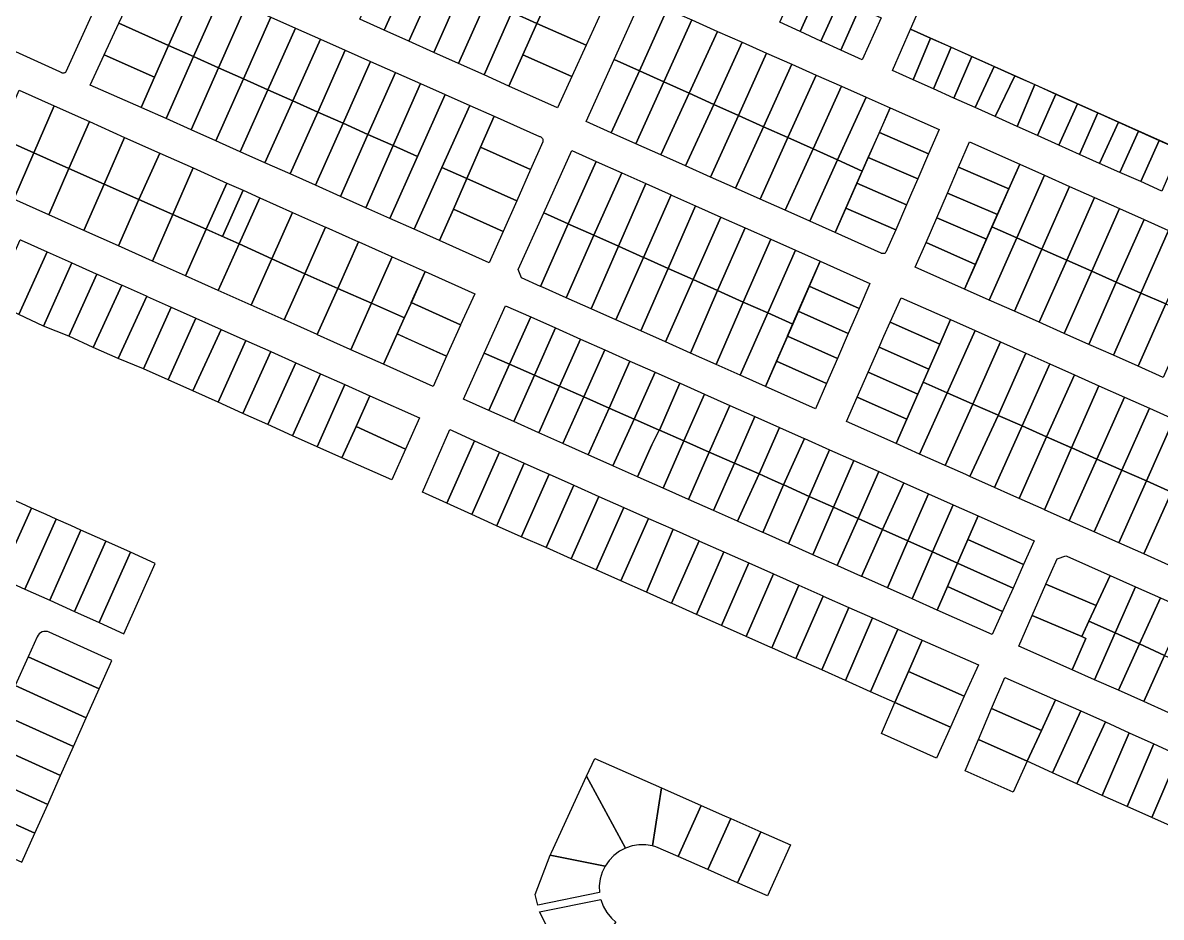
# Model space of a CAD drawing. Header units: millimetres. Extents: x 522658 to 553925, y 7796479 to 7820139.
# Drawn here: x 541621 to 542125, y 7804649 to 7805045 of the extents above; entities that cross this region are included whole.
import ezdxf

# ---------------------------------------------------------------- set-up
doc = ezdxf.new("R2010")
doc.units = ezdxf.units.MM
doc.layers.add('ZONA RESIDENCIAL 2 (ZR_2)', color=2, linetype='Continuous')

msp = doc.modelspace()

# ---------------------------------------------------------------- linework, layer by layer
at = {"layer": 'ZONA RESIDENCIAL 2 (ZR_2)'}
msp.add_lwpolyline([(542317.89, 7804906.33), (542025.02, 7805037.24), (542022.65, 7805038.3), (542013.76, 7805042.28), (542035.74, 7805092.56)], dxfattribs=at)
for points in [[(541793.05, 7805069.41), (541780.58, 7805041.84), (541769.86, 7805046.65), (541782.13, 7805074.27), (541793.05, 7805069.41)], [(541860.55, 7805072.36), (541854.3, 7805058.35), (541848.26, 7805044.81), (541837.23, 7805049.72), (541849.52, 7805077.24), (541860.55, 7805072.36)], [(541804.02, 7805064.52), (541791.62, 7805036.88), (541780.58, 7805041.84), (541793.05, 7805069.41), (541804.02, 7805064.52)], [(541652.25, 7805051.28), (541639.59, 7805023.26), (541639.42, 7805023.09), (541639.23, 7805022.95), (541639.01, 7805022.84), (541638.78, 7805022.76), (541638.55, 7805022.73), (541638.3, 7805022.73), (541638.07, 7805022.77), (541637.84, 7805022.85), (541636.94, 7805023.26), (541609.16, 7805035.92), (541621.9, 7805065.11), (541652.25, 7805051.28)], [(541814.88, 7805059.68), (541802.57, 7805031.96), (541791.62, 7805036.88), (541804.02, 7805064.52), (541814.88, 7805059.68)], [(541708.34, 7805057.35), (541696.22, 7805030.05), (541685.16, 7805034.99), (541691.27, 7805048.75), (541697.27, 7805062.27), (541708.34, 7805057.35)], [(541826, 7805054.72), (541813.5, 7805027.05), (541802.57, 7805031.96), (541814.88, 7805059.68), (541826, 7805054.72)], [(541973.18, 7805059.66), (541964.91, 7805041.17), (541955.91, 7805045.29), (541964.15, 7805063.7), (541973.18, 7805059.66)], [(541982.38, 7805055.55), (541974.07, 7805036.98), (541964.91, 7805041.17), (541973.18, 7805059.66), (541982.38, 7805055.55)], [(541691.27, 7805048.75), (541685.16, 7805034.99), (541663.08, 7805044.84), (541669.39, 7805058.47), (541691.27, 7805048.75)], [(541719.35, 7805052.46), (541707.25, 7805025.13), (541696.22, 7805030.05), (541708.34, 7805057.35), (541719.35, 7805052.46)], [(541837.23, 7805049.72), (541824.84, 7805021.96), (541813.5, 7805027.05), (541826, 7805054.72), (541837.23, 7805049.72)], [(541876.6, 7805049.29), (541870.1, 7805035.08), (541848.26, 7805044.81), (541854.3, 7805058.35), (541876.6, 7805049.29)], [(541906.04, 7805051.12), (541893.65, 7805023.74), (541882.49, 7805028.76), (541894.77, 7805056.12), (541906.04, 7805051.12)], [(541991.2, 7805051.6), (541982.86, 7805032.96), (541974.46, 7805036.8), (541974.07, 7805036.98), (541982.38, 7805055.55), (541991.2, 7805051.6)], [(541730.45, 7805047.53), (541718.31, 7805020.2), (541707.25, 7805025.13), (541719.35, 7805052.46), (541730.45, 7805047.53)], [(541848.26, 7805044.81), (541842.06, 7805030.92), (541835.85, 7805017.01), (541824.84, 7805021.96), (541837.23, 7805049.72), (541848.26, 7805044.81)], [(541916.92, 7805046.3), (541904.5, 7805018.87), (541893.65, 7805023.74), (541906.04, 7805051.12), (541916.92, 7805046.3)], [(541982.86, 7805032.96), (541991.2, 7805051.6), (542000.79, 7805047.32), (541992.3, 7805028.64), (541982.86, 7805032.96)], [(541678.95, 7805020.99), (541656.59, 7805030.83), (541663.08, 7805044.84), (541685.16, 7805034.99), (541678.95, 7805020.99)], [(541741.3, 7805042.71), (541729.11, 7805015.38), (541718.31, 7805020.2), (541730.45, 7805047.53), (541741.3, 7805042.71)], [(541863.74, 7805021.18), (541842.06, 7805030.92), (541848.26, 7805044.81), (541870.1, 7805035.08), (541863.74, 7805021.18)], [(541928.3, 7805041.25), (541915.74, 7805013.81), (541904.5, 7805018.87), (541916.92, 7805046.3), (541928.3, 7805041.25)], [(541752.37, 7805037.79), (541740.11, 7805010.47), (541729.11, 7805015.38), (541741.3, 7805042.71), (541752.37, 7805037.79)], [(541939.24, 7805036.4), (541926.65, 7805008.91), (541915.74, 7805013.81), (541928.3, 7805041.25), (541939.24, 7805036.4)], [(542022.65, 7805038.3), (542014.92, 7805019.79), (542005.74, 7805023.9), (542013.76, 7805042.28), (542022.65, 7805038.3)], [(541696.22, 7805030.05), (541684.04, 7805002.59), (541673.27, 7805007.39), (541672.97, 7805007.52), (541678.95, 7805020.99), (541685.16, 7805034.99), (541696.22, 7805030.05)], [(541763.42, 7805032.88), (541751.24, 7805005.51), (541740.11, 7805010.47), (541752.37, 7805037.79), (541763.42, 7805032.88)], [(541950.03, 7805031.61), (541937.53, 7805004.02), (541926.65, 7805008.91), (541939.24, 7805036.4), (541950.03, 7805031.61)], [(542031.81, 7805034.19), (542023.94, 7805015.74), (542014.92, 7805019.79), (542022.65, 7805038.3), (542025.02, 7805037.24), (542031.81, 7805034.19)], [(542040.87, 7805030.13), (542033, 7805011.67), (542023.94, 7805015.74), (542031.81, 7805034.19), (542040.87, 7805030.13)], [(541678.95, 7805020.99), (541672.97, 7805007.52), (541650.4, 7805017.45), (541656.59, 7805030.83), (541678.95, 7805020.99)], [(541707.25, 7805025.13), (541695.09, 7804997.66), (541684.04, 7805002.59), (541696.22, 7805030.05), (541707.25, 7805025.13)], [(541774.5, 7805027.96), (541762.4, 7805000.53), (541751.24, 7805005.51), (541763.42, 7805032.88), (541774.5, 7805027.96)], [(541863.74, 7805021.18), (541857.4, 7805007.33), (541835.85, 7805017.01), (541842.06, 7805030.92), (541863.74, 7805021.18)], [(541893.65, 7805023.74), (541881.22, 7804996.3), (541870.14, 7805001.24), (541882.49, 7805028.76), (541893.65, 7805023.74)], [(541961.17, 7805026.68), (541948.64, 7804999.02), (541937.53, 7805004.02), (541950.03, 7805031.61), (541961.17, 7805026.68)], [(542050.82, 7805025.68), (542042.41, 7805007.45), (542033, 7805011.67), (542040.87, 7805030.13), (542050.82, 7805025.68)], [(541718.31, 7805020.2), (541706.12, 7804992.74), (541695.09, 7804997.66), (541707.25, 7805025.13), (541718.31, 7805020.2)], [(541785.57, 7805023.05), (541773.46, 7804995.6), (541762.4, 7805000.53), (541774.5, 7805027.96), (541785.57, 7805023.05)], [(541904.5, 7805018.87), (541892.09, 7804991.45), (541881.22, 7804996.3), (541893.65, 7805023.74), (541904.5, 7805018.87)], [(541972.02, 7805021.86), (541959.47, 7804994.15), (541948.64, 7804999.02), (541961.17, 7805026.68), (541972.02, 7805021.86)], [(542059.96, 7805021.58), (542051.26, 7805003.48), (542042.41, 7805007.45), (542050.82, 7805025.68), (542059.96, 7805021.58)], [(541729.11, 7805015.38), (541716.87, 7804987.94), (541706.12, 7804992.74), (541718.31, 7805020.2), (541729.11, 7805015.38)], [(541796.7, 7805018.11), (541784.61, 7804990.63), (541773.46, 7804995.6), (541785.57, 7805023.05), (541796.7, 7805018.11)], [(541915.74, 7805013.81), (541903.23, 7804986.49), (541892.09, 7804991.45), (541904.5, 7805018.87), (541915.74, 7805013.81)], [(541983.17, 7805016.92), (541970.59, 7804989.15), (541959.47, 7804994.15), (541972.02, 7805021.86), (541983.17, 7805016.92)], [(542068.77, 7805017.64), (542060.95, 7804999.12), (542051.26, 7805003.48), (542059.96, 7805021.58), (542068.77, 7805017.64)], [(541609.84, 7804994.38), (541618.91, 7805015.15), (541634.45, 7805008.21), (541625.4, 7804987.47), (541609.84, 7804994.38)], [(541740.11, 7805010.47), (541727.81, 7804983.06), (541716.87, 7804987.94), (541729.11, 7805015.38), (541740.11, 7805010.47)], [(541807.57, 7805013.28), (541795.36, 7804985.83), (541784.61, 7804990.63), (541796.7, 7805018.11), (541807.57, 7805013.28)], [(541926.65, 7805008.91), (541914.15, 7804981.62), (541903.23, 7804986.49), (541915.74, 7805013.81), (541926.65, 7805008.91)], [(541994.07, 7805012.09), (541981.47, 7804984.26), (541970.59, 7804989.15), (541983.17, 7805016.92), (541994.07, 7805012.09)], [(542078.1, 7805013.46), (542070.01, 7804995.06), (542060.95, 7804999.12), (542068.77, 7805017.64), (542078.1, 7805013.46)], [(542087.64, 7805009.19), (542079.51, 7804990.8), (542070.01, 7804995.06), (542078.1, 7805013.46), (542087.64, 7805009.19)], [(541751.24, 7805005.51), (541739.03, 7804978.05), (541727.81, 7804983.06), (541740.11, 7805010.47), (541751.24, 7805005.51)], [(541806.21, 7804980.99), (541793.87, 7804953.59), (541783.14, 7804958.38), (541795.36, 7804985.83), (541807.57, 7805013.28), (541818.56, 7805008.4), (541806.21, 7804980.99)], [(541937.53, 7805004.02), (541925.16, 7804976.71), (541914.15, 7804981.62), (541926.65, 7805008.91), (541937.53, 7805004.02)], [(541981.47, 7804984.26), (541994.07, 7805012.09), (542004.8, 7805007.33), (541992.39, 7804979.35), (541981.47, 7804984.26)], [(542096.78, 7805005.1), (542088.64, 7804986.71), (542079.51, 7804990.8), (542087.64, 7805009.19), (542096.78, 7805005.1)], [(541625.4, 7804987.47), (541634.45, 7805008.21), (541650.05, 7805001.24), (541641.02, 7804980.53), (541625.4, 7804987.47)], [(541762.4, 7805000.53), (541750.26, 7804973.04), (541739.03, 7804978.05), (541751.24, 7805005.51), (541762.4, 7805000.53)], [(541829.29, 7805003.63), (541823.32, 7804989.99), (541817.23, 7804976.08), (541806.21, 7804980.99), (541818.56, 7805008.4), (541829.29, 7805003.63)], [(541845.47, 7804980.02), (541823.32, 7804989.99), (541829.29, 7805003.63), (541849.43, 7804994.69), (541849.74, 7804994.6), (541850.02, 7804994.46), (541850.28, 7804994.28), (541850.51, 7804994.06), (541850.7, 7804993.8), (541850.84, 7804993.51), (541850.93, 7804993.21), (541850.97, 7804992.89), (541850.96, 7804992.57), (541850.89, 7804992.26), (541845.47, 7804980.02)], [(541948.64, 7804999.02), (541936.28, 7804971.75), (541925.16, 7804976.71), (541937.53, 7805004.02), (541948.64, 7804999.02)], [(542021.77, 7804986.93), (541999.95, 7804996.4), (542004.8, 7805007.33), (542026.46, 7804997.73), (542021.77, 7804986.93)], [(542088.64, 7804986.71), (542096.78, 7805005.1), (542105.92, 7805001.01), (542097.53, 7804982.72), (542088.64, 7804986.71)], [(541641.02, 7804980.53), (541650.05, 7805001.24), (541665.63, 7804994.28), (541656.61, 7804973.6), (541641.02, 7804980.53)], [(541773.46, 7804995.6), (541761.34, 7804968.1), (541750.26, 7804973.04), (541762.4, 7805000.53), (541773.46, 7804995.6)], [(541959.47, 7804994.15), (541947.13, 7804966.91), (541936.28, 7804971.75), (541948.64, 7804999.02), (541959.47, 7804994.15)], [(542114.76, 7804997.05), (542106.48, 7804978.7), (542097.53, 7804982.72), (542105.92, 7805001.01), (542114.76, 7804997.05)], [(541625.4, 7804987.47), (541616.59, 7804966.91), (541616.46, 7804966.97), (541600.91, 7804973.92), (541609.84, 7804994.38), (541625.4, 7804987.47)], [(541656.61, 7804973.6), (541665.63, 7804994.28), (541681.22, 7804987.32), (541672.03, 7804966.75), (541656.61, 7804973.6)], [(541784.61, 7804990.63), (541772.51, 7804963.12), (541761.34, 7804968.1), (541773.46, 7804995.6), (541784.61, 7804990.63)], [(541970.59, 7804989.15), (541958.27, 7804961.95), (541947.13, 7804966.91), (541959.47, 7804994.15), (541970.59, 7804989.15)], [(542021.77, 7804986.93), (542016.96, 7804975.85), (541995.06, 7804985.36), (541999.95, 7804996.4), (542021.77, 7804986.93)], [(542123.95, 7804992.94), (542115.78, 7804974.68), (542106.48, 7804978.7), (542114.76, 7804997.05), (542123.95, 7804992.94)], [(541795.36, 7804985.83), (541783.14, 7804958.38), (541772.51, 7804963.12), (541784.61, 7804990.63), (541795.36, 7804985.83)], [(541845.47, 7804980.02), (541839.35, 7804966.21), (541817.23, 7804976.08), (541823.32, 7804989.99), (541845.47, 7804980.02)], [(541874.49, 7804983.62), (541862.19, 7804955.96), (541851.29, 7804960.83), (541863.7, 7804988.44), (541874.49, 7804983.62)], [(541981.47, 7804984.26), (541969.17, 7804957.09), (541958.27, 7804961.95), (541970.59, 7804989.15), (541981.47, 7804984.26)], [(542057.36, 7804971.53), (542035.07, 7804981.05), (542039.94, 7804992.28), (542062.16, 7804982.37), (542057.36, 7804971.53)], [(542133.1, 7804988.84), (542125.06, 7804970.49), (542115.78, 7804974.68), (542123.95, 7804992.94), (542133.1, 7804988.84)], [(541625.4, 7804987.47), (541641.02, 7804980.53), (541632.06, 7804960), (541616.59, 7804966.91), (541625.4, 7804987.47)], [(541672.03, 7804966.75), (541681.22, 7804987.32), (541695.99, 7804980.72), (541686.98, 7804960.11), (541672.03, 7804966.75)], [(541885.82, 7804978.57), (541873.49, 7804950.9), (541863.04, 7804955.58), (541862.19, 7804955.96), (541874.49, 7804983.62), (541885.82, 7804978.57)], [(541969.17, 7804957.09), (541981.47, 7804984.26), (541992.39, 7804979.35), (541980.31, 7804952.12), (541969.17, 7804957.09)], [(542016.96, 7804975.85), (542014.22, 7804969.54), (542011.98, 7804964.39), (541989.99, 7804973.94), (541992.39, 7804979.35), (541995.06, 7804985.36), (542016.96, 7804975.85)], [(541632.06, 7804960), (541641.02, 7804980.53), (541656.61, 7804973.6), (541647.63, 7804953.04), (541632.06, 7804960)], [(541686.98, 7804960.11), (541695.99, 7804980.72), (541710.95, 7804974.04), (541701.79, 7804953.53), (541686.98, 7804960.11)], [(541817.23, 7804976.08), (541811.27, 7804962.45), (541805.18, 7804948.55), (541793.87, 7804953.59), (541806.21, 7804980.99), (541817.23, 7804976.08)], [(541896.51, 7804973.8), (541884.38, 7804946.03), (541873.49, 7804950.9), (541885.82, 7804978.57), (541896.51, 7804973.8)], [(542057.36, 7804971.53), (542052.31, 7804960.14), (542030.12, 7804969.62), (542035.07, 7804981.05), (542057.36, 7804971.53)], [(542073.16, 7804977.46), (542060.85, 7804949.69), (542049.84, 7804954.57), (542062.16, 7804982.37), (542073.16, 7804977.46)], [(541647.63, 7804953.04), (541656.61, 7804973.6), (541672.03, 7804966.75), (541662.88, 7804946.23), (541647.63, 7804953.04)], [(541718.16, 7804970.82), (541709.01, 7804950.32), (541701.79, 7804953.53), (541710.95, 7804974.04), (541718.16, 7804970.82)], [(541833.33, 7804952.61), (541811.27, 7804962.45), (541817.23, 7804976.08), (541839.35, 7804966.21), (541833.33, 7804952.61)], [(541907.75, 7804968.78), (541895.49, 7804941.06), (541884.38, 7804946.03), (541896.51, 7804973.8), (541907.75, 7804968.78)], [(542011.98, 7804964.39), (542007.18, 7804953.33), (541985.1, 7804962.92), (541989.99, 7804973.94), (542011.98, 7804964.39)], [(542084.24, 7804972.52), (542071.95, 7804944.77), (542060.85, 7804949.69), (542073.16, 7804977.46), (542084.24, 7804972.52)], [(541709.01, 7804950.32), (541718.16, 7804970.82), (541725.48, 7804967.55), (541716.33, 7804947.07), (541709.01, 7804950.32)], [(541918.48, 7804964), (541906.35, 7804936.21), (541895.58, 7804941.02), (541895.49, 7804941.06), (541907.75, 7804968.78), (541907.93, 7804968.7), (541918.48, 7804964)], [(542052.31, 7804960.14), (542047.47, 7804949.22), (542025.37, 7804958.66), (542030.12, 7804969.62), (542052.31, 7804960.14)], [(542095.2, 7804967.63), (542082.92, 7804939.9), (542071.95, 7804944.77), (542084.24, 7804972.52), (542095.2, 7804967.63)], [(541686.98, 7804960.11), (541677.96, 7804939.49), (541662.88, 7804946.23), (541672.03, 7804966.75), (541686.98, 7804960.11)], [(541740.07, 7804961.03), (541730.89, 7804940.45), (541716.33, 7804947.07), (541725.48, 7804967.55), (541740.07, 7804961.03)], [(541929.77, 7804958.95), (541917.45, 7804931.25), (541906.35, 7804936.21), (541918.48, 7804964), (541929.77, 7804958.95)], [(542106.27, 7804962.69), (542094, 7804934.99), (542082.92, 7804939.9), (542095.2, 7804967.63), (542106.27, 7804962.69)], [(541677.96, 7804939.49), (541686.98, 7804960.11), (541701.79, 7804953.53), (541692.59, 7804932.95), (541677.96, 7804939.49)], [(541754.68, 7804954.51), (541745.45, 7804933.83), (541730.89, 7804940.45), (541740.07, 7804961.03), (541754.68, 7804954.51)], [(541833.33, 7804952.61), (541827.19, 7804938.73), (541805.18, 7804948.55), (541811.27, 7804962.45), (541833.33, 7804952.61)], [(541862.19, 7804955.96), (541849.87, 7804928.27), (541841.41, 7804932.04), (541840.01, 7804935.75), (541851.29, 7804960.83), (541862.19, 7804955.96)], [(541940.47, 7804954.18), (541928.33, 7804926.38), (541917.45, 7804931.25), (541929.77, 7804958.95), (541940.47, 7804954.18)], [(542007.18, 7804953.33), (542002.88, 7804943.41), (542002.71, 7804943.2), (542002.51, 7804943.03), (542002.27, 7804942.89), (542002.02, 7804942.8), (542001.76, 7804942.75), (542001.49, 7804942.75), (542001.23, 7804942.79), (542000.97, 7804942.88), (542000.74, 7804943.01), (541980.31, 7804952.12), (541985.1, 7804962.92), (542007.18, 7804953.33)], [(542047.47, 7804949.22), (542042.5, 7804938.01), (542020.63, 7804947.73), (542025.37, 7804958.66), (542047.47, 7804949.22)], [(542117.18, 7804957.83), (542104.91, 7804930.15), (542094, 7804934.99), (542106.27, 7804962.69), (542117.18, 7804957.83)], [(541692.59, 7804932.95), (541701.79, 7804953.53), (541716.33, 7804947.07), (541707.13, 7804926.45), (541692.59, 7804932.95)], [(541769.29, 7804947.98), (541760.08, 7804927.35), (541745.45, 7804933.83), (541754.68, 7804954.51), (541754.78, 7804954.46), (541769.29, 7804947.98)], [(541873.49, 7804950.9), (541861.16, 7804923.24), (541850.7, 7804927.9), (541849.87, 7804928.27), (541862.19, 7804955.96), (541863.04, 7804955.58), (541873.49, 7804950.9)], [(541951.84, 7804949.11), (541939.7, 7804921.3), (541928.33, 7804926.38), (541940.47, 7804954.18), (541951.84, 7804949.11)], [(542060.85, 7804949.69), (542048.65, 7804922.14), (542037.64, 7804927.03), (542049.84, 7804954.57), (542060.85, 7804949.69)], [(542128.07, 7804952.97), (542115.82, 7804925.31), (542104.91, 7804930.15), (542117.18, 7804957.83), (542128.07, 7804952.97)], [(542139.03, 7804948.08), (542126.79, 7804920.45), (542115.82, 7804925.31), (542128.07, 7804952.97), (542139.03, 7804948.08)], [(541618.76, 7804915.83), (541607.14, 7804921.26), (541619.36, 7804948.92), (541619.54, 7804948.84), (541619.86, 7804948.7), (541631.32, 7804943.57), (541618.76, 7804915.83)], [(541784.16, 7804941.34), (541775.01, 7804920.74), (541760.08, 7804927.35), (541769.29, 7804947.98), (541769.43, 7804947.92), (541783.9, 7804941.46), (541784.16, 7804941.34)], [(541884.38, 7804946.03), (541872.26, 7804918.29), (541861.16, 7804923.24), (541873.49, 7804950.9), (541884.38, 7804946.03)], [(541962.76, 7804944.24), (541950.49, 7804916.48), (541939.7, 7804921.3), (541951.84, 7804949.11), (541962.76, 7804944.24)], [(542071.95, 7804944.77), (542059.74, 7804917.21), (542048.65, 7804922.14), (542060.85, 7804949.69), (542071.95, 7804944.77)], [(541629.71, 7804910.66), (541618.76, 7804915.83), (541631.32, 7804943.57), (541642.05, 7804938.79), (541642.24, 7804938.71), (541629.71, 7804910.66)], [(541730.89, 7804940.45), (541721.73, 7804919.93), (541707.13, 7804926.45), (541716.33, 7804947.07), (541730.89, 7804940.45)], [(541895.49, 7804941.06), (541883.25, 7804913.39), (541872.26, 7804918.29), (541884.38, 7804946.03), (541895.49, 7804941.06)], [(541973.72, 7804939.35), (541961.57, 7804911.52), (541950.49, 7804916.48), (541962.76, 7804944.24), (541973.72, 7804939.35)], [(542042.5, 7804938.01), (542037.64, 7804927.03), (542015.86, 7804936.71), (542020.63, 7804947.73), (542042.5, 7804938.01)], [(542082.92, 7804939.9), (542070.7, 7804912.34), (542059.74, 7804917.21), (542071.95, 7804944.77), (542082.92, 7804939.9)], [(541640.94, 7804906.26), (541629.71, 7804910.66), (541642.24, 7804938.71), (541642.34, 7804938.66), (541653.06, 7804933.88), (541653.41, 7804933.73), (541640.94, 7804906.26)], [(541745.45, 7804933.83), (541736.34, 7804913.4), (541721.73, 7804919.93), (541730.89, 7804940.45), (541745.45, 7804933.83)], [(541775.01, 7804920.74), (541784.16, 7804941.34), (541798.76, 7804934.82), (541792.52, 7804920.87), (541789.67, 7804914.49), (541789.58, 7804914.28), (541775.01, 7804920.74)], [(541883.25, 7804913.39), (541895.49, 7804941.06), (541895.58, 7804941.02), (541906.35, 7804936.21), (541894.25, 7804908.49), (541883.25, 7804913.39)], [(541991.02, 7804918.47), (541968.91, 7804928.33), (541973.72, 7804939.35), (541995.8, 7804929.5), (541991.02, 7804918.47)], [(542094, 7804934.99), (542081.78, 7804907.42), (542070.7, 7804912.34), (542082.92, 7804939.9), (542094, 7804934.99)], [(541651.71, 7804901.14), (541640.94, 7804906.26), (541653.41, 7804933.73), (541653.47, 7804933.7), (541664.44, 7804928.81), (541651.71, 7804901.14)], [(541760.08, 7804927.35), (541750.94, 7804906.87), (541736.43, 7804913.36), (541736.34, 7804913.4), (541745.45, 7804933.83), (541760.08, 7804927.35)], [(541798.76, 7804934.82), (541820.82, 7804925.02), (541814.46, 7804911.21), (541792.62, 7804921.09), (541798.76, 7804934.82)], [(541917.45, 7804931.25), (541905.16, 7804903.63), (541894.25, 7804908.49), (541906.35, 7804936.21), (541917.45, 7804931.25)], [(542104.91, 7804930.15), (542092.69, 7804902.57), (542081.78, 7804907.42), (542094, 7804934.99), (542104.91, 7804930.15)], [(541662.8, 7804896.3), (541651.71, 7804901.14), (541664.44, 7804928.81), (541664.52, 7804928.77), (541675.18, 7804924.02), (541675.47, 7804923.89), (541662.8, 7804896.3)], [(541928.33, 7804926.38), (541916.24, 7804898.7), (541905.16, 7804903.63), (541917.45, 7804931.25), (541928.33, 7804926.38)], [(541991.02, 7804918.47), (541986.19, 7804907.33), (541964.05, 7804917.21), (541968.91, 7804928.33), (541991.02, 7804918.47)], [(542115.82, 7804925.31), (542103.6, 7804897.72), (542092.69, 7804902.57), (542104.91, 7804930.15), (542115.82, 7804925.31)], [(541674.02, 7804891.71), (541662.8, 7804896.3), (541675.47, 7804923.89), (541675.6, 7804923.83), (541686.22, 7804919.09), (541674.02, 7804891.71)], [(541775.01, 7804920.74), (541765.88, 7804900.2), (541765.79, 7804900.24), (541765.55, 7804900.35), (541751.06, 7804906.82), (541750.94, 7804906.87), (541760.08, 7804927.35), (541775.01, 7804920.74)], [(541939.7, 7804921.3), (541927.62, 7804893.64), (541916.24, 7804898.7), (541928.33, 7804926.38), (541939.7, 7804921.3)], [(542026.7, 7804902.62), (542004.76, 7804912.4), (542009.68, 7804923.21), (542031.5, 7804913.54), (542026.7, 7804902.62)], [(542126.79, 7804920.45), (542114.56, 7804892.85), (542103.6, 7804897.72), (542115.82, 7804925.31), (542126.79, 7804920.45)], [(541697.22, 7804914.18), (541684.9, 7804886.84), (541674.02, 7804891.71), (541686.22, 7804919.09), (541697.22, 7804914.18)], [(541765.88, 7804900.2), (541775.01, 7804920.74), (541789.58, 7804914.28), (541789.54, 7804914.19), (541786.4, 7804907.17), (541780.39, 7804893.72), (541765.88, 7804900.2)], [(541814.46, 7804911.21), (541814.41, 7804911.1), (541808.28, 7804897.39), (541790.13, 7804905.5), (541786.4, 7804907.17), (541789.54, 7804914.19), (541789.58, 7804914.28), (541789.67, 7804914.49), (541792.52, 7804920.87), (541792.62, 7804921.09), (541814.46, 7804911.21)], [(541845.51, 7804914.74), (541836.11, 7804893.73), (541824.93, 7804898.64), (541834.36, 7804919.7), (541845.51, 7804914.74)], [(541950.49, 7804916.48), (541938.29, 7804888.88), (541927.62, 7804893.64), (541939.7, 7804921.3), (541950.49, 7804916.48)], [(542137.94, 7804915.5), (542125.71, 7804887.9), (542114.56, 7804892.85), (542126.79, 7804920.45), (542137.94, 7804915.5)], [(541708.47, 7804909.16), (541695.91, 7804881.91), (541684.9, 7804886.84), (541697.22, 7804914.18), (541708.47, 7804909.16)], [(541836.11, 7804893.73), (541845.51, 7804914.74), (541856.5, 7804909.85), (541847.15, 7804888.87), (541836.11, 7804893.73)], [(541961.57, 7804911.52), (541949.5, 7804883.89), (541938.29, 7804888.88), (541950.49, 7804916.48), (541961.57, 7804911.52)], [(541959.22, 7804906.13), (541959.3, 7804906.32), (541964.05, 7804917.21), (541986.19, 7804907.33), (541981.39, 7804896.24), (541959.22, 7804906.13)], [(542042.37, 7804908.7), (542030, 7804881.11), (542019.33, 7804885.84), (542021.84, 7804891.57), (542026.7, 7804902.62), (542031.5, 7804913.54), (542042.37, 7804908.7)], [(541719.29, 7804904.34), (541707.06, 7804876.92), (541695.91, 7804881.91), (541708.47, 7804909.16), (541719.29, 7804904.34)], [(541847.15, 7804888.87), (541856.5, 7804909.85), (541867.61, 7804904.91), (541858.29, 7804883.98), (541847.15, 7804888.87)], [(542026.7, 7804902.62), (542021.84, 7804891.57), (541999.82, 7804901.38), (542001.94, 7804906.21), (542004.76, 7804912.4), (542026.7, 7804902.62)], [(542053.54, 7804903.7), (542041.33, 7804876.09), (542041.01, 7804876.23), (542030, 7804881.11), (542042.37, 7804908.7), (542053.54, 7804903.7)], [(541730.38, 7804899.39), (541718.08, 7804871.98), (541707.06, 7804876.92), (541719.29, 7804904.34), (541730.38, 7804899.39)], [(541808.28, 7804897.39), (541802.27, 7804883.94), (541780.39, 7804893.72), (541786.4, 7804907.17), (541808.28, 7804897.39)], [(541858.29, 7804883.98), (541867.61, 7804904.91), (541878.34, 7804900.13), (541869.03, 7804879.26), (541858.29, 7804883.98)], [(541981.39, 7804896.24), (541976.6, 7804885.21), (541954.4, 7804895.11), (541959.22, 7804906.13), (541981.39, 7804896.24)], [(542064.8, 7804898.67), (542052.6, 7804871.1), (542052.22, 7804871.27), (542041.33, 7804876.09), (542053.54, 7804903.7), (542064.8, 7804898.67)], [(541741.48, 7804894.44), (541729.15, 7804867.02), (541718.08, 7804871.98), (541730.38, 7804899.39), (541741.48, 7804894.44)], [(541836.11, 7804893.73), (541826.94, 7804873.24), (541815.78, 7804878.21), (541824.93, 7804898.64), (541836.11, 7804893.73)], [(541869.03, 7804879.26), (541878.34, 7804900.13), (541889.48, 7804895.17), (541880.21, 7804874.35), (541869.03, 7804879.26)], [(542021.84, 7804891.57), (542019.33, 7804885.84), (542016.94, 7804880.42), (541994.93, 7804890.22), (541999.82, 7804901.38), (542021.84, 7804891.57)], [(542075.53, 7804893.88), (542063.23, 7804866.4), (542052.6, 7804871.1), (542064.8, 7804898.67), (542075.53, 7804893.88)], [(541752.4, 7804889.57), (541740.02, 7804862.07), (541729.15, 7804867.02), (541741.48, 7804894.44), (541752.4, 7804889.57)], [(541826.94, 7804873.24), (541836.11, 7804893.73), (541847.15, 7804888.87), (541838, 7804868.32), (541826.94, 7804873.24)], [(541900.63, 7804890.21), (541891.36, 7804869.45), (541880.21, 7804874.35), (541889.48, 7804895.17), (541900.63, 7804890.21)], [(541976.6, 7804885.21), (541971.74, 7804873.99), (541949.5, 7804883.89), (541954.4, 7804895.11), (541976.6, 7804885.21)], [(542086.32, 7804889.07), (542074.03, 7804861.62), (542063.23, 7804866.4), (542075.53, 7804893.88), (542086.32, 7804889.07)], [(541763.14, 7804884.78), (541750.98, 7804857.18), (541740.02, 7804862.07), (541752.4, 7804889.57), (541763.14, 7804884.78)], [(541838, 7804868.32), (541847.15, 7804888.87), (541858.29, 7804883.98), (541849.11, 7804863.38), (541838, 7804868.32)], [(541891.36, 7804869.45), (541900.63, 7804890.21), (541900.71, 7804890.18), (541911.6, 7804885.34), (541902.58, 7804864.53), (541902.46, 7804864.58), (541891.46, 7804869.41), (541891.36, 7804869.45)], [(542016.94, 7804880.42), (542012.1, 7804869.39), (541990.09, 7804879.19), (541994.93, 7804890.22), (542016.94, 7804880.42)], [(542097.22, 7804884.2), (542085.07, 7804856.73), (542084.8, 7804856.85), (542074.03, 7804861.62), (542086.32, 7804889.07), (542097.22, 7804884.2)], [(541774.31, 7804879.8), (541768.17, 7804866.14), (541761.94, 7804852.29), (541750.98, 7804857.18), (541763.14, 7804884.78), (541774.31, 7804879.8)], [(541849.11, 7804863.38), (541858.29, 7804883.98), (541869.03, 7804879.26), (541859.83, 7804858.61), (541849.11, 7804863.38)], [(541902.58, 7804864.53), (541911.6, 7804885.34), (541911.69, 7804885.3), (541922.44, 7804880.52), (541913.34, 7804859.8), (541902.58, 7804864.53)], [(542030, 7804881.11), (542017.8, 7804853.9), (542007.35, 7804858.56), (542012.1, 7804869.39), (542016.94, 7804880.42), (542019.33, 7804885.84), (542030, 7804881.11)], [(542108.57, 7804879.14), (542096.31, 7804851.75), (542085.22, 7804856.66), (542085.07, 7804856.73), (542097.22, 7804884.2), (542108.57, 7804879.14)], [(541790.11, 7804856.16), (541768.17, 7804866.14), (541774.31, 7804879.8), (541796.29, 7804869.99), (541790.11, 7804856.16)], [(541859.83, 7804858.61), (541869.03, 7804879.26), (541880.21, 7804874.35), (541870.98, 7804853.65), (541859.83, 7804858.61)], [(541913.34, 7804859.8), (541922.44, 7804880.52), (541933.67, 7804875.53), (541924.59, 7804854.86), (541913.34, 7804859.8)], [(542012.1, 7804869.39), (542007.35, 7804858.56), (541985.34, 7804868.36), (541990.09, 7804879.19), (542012.1, 7804869.39)], [(542041.33, 7804876.09), (542029.1, 7804848.87), (542028.81, 7804849), (542017.8, 7804853.9), (542030, 7804881.11), (542041.01, 7804876.23), (542041.33, 7804876.09)], [(542119.54, 7804874.24), (542107.31, 7804846.88), (542096.31, 7804851.75), (542108.57, 7804879.14), (542119.54, 7804874.24)], [(541891.36, 7804869.45), (541881.93, 7804848.78), (541870.98, 7804853.65), (541880.21, 7804874.35), (541891.36, 7804869.45)], [(541924.59, 7804854.86), (541933.67, 7804875.53), (541944.79, 7804870.58), (541935.73, 7804849.96), (541924.59, 7804854.86)], [(542052.6, 7804871.1), (542040.01, 7804844.02), (542038.19, 7804844.83), (542029.88, 7804848.53), (542029.1, 7804848.87), (542041.33, 7804876.09), (542052.22, 7804871.27), (542052.6, 7804871.1)], [(542130.45, 7804869.38), (542118.23, 7804842.04), (542107.31, 7804846.88), (542119.54, 7804874.24), (542130.45, 7804869.38)], [(541881.93, 7804848.78), (541891.36, 7804869.45), (541891.46, 7804869.41), (541902.46, 7804864.58), (541899.24, 7804858), (541892.82, 7804843.92), (541882.21, 7804848.65), (541881.93, 7804848.78)], [(541935.73, 7804849.96), (541944.79, 7804870.58), (541955.69, 7804865.73), (541946.65, 7804845.16), (541935.73, 7804849.96)], [(542040.01, 7804844.02), (542052.6, 7804871.1), (542063.23, 7804866.4), (542051.01, 7804839.12), (542040.01, 7804844.02)], [(542141.61, 7804864.46), (542129.38, 7804837.1), (542118.23, 7804842.04), (542130.45, 7804869.38), (542141.61, 7804864.46)], [(541768.17, 7804866.14), (541790.11, 7804856.16), (541783.98, 7804842.47), (541761.94, 7804852.29), (541768.17, 7804866.14)], [(541808.35, 7804832.13), (541798.93, 7804836.43), (541797.55, 7804837.06), (541809.75, 7804864.88), (541810.73, 7804864.32), (541820.65, 7804859.85), (541808.35, 7804832.13)], [(541892.82, 7804843.92), (541899.24, 7804858), (541902.46, 7804864.58), (541902.58, 7804864.53), (541913.34, 7804859.8), (541904.15, 7804838.88), (541893.19, 7804843.76), (541892.82, 7804843.92)], [(541966.75, 7804860.82), (541957.56, 7804840.32), (541952.48, 7804842.6), (541946.65, 7804845.16), (541955.69, 7804865.73), (541966.61, 7804860.88), (541966.75, 7804860.82)], [(542051.01, 7804839.12), (542063.23, 7804866.4), (542074.03, 7804861.61), (542061.82, 7804834.31), (542058.21, 7804835.92), (542051.01, 7804839.12)], [(541819.49, 7804827.17), (541808.35, 7804832.13), (541820.65, 7804859.85), (541831.76, 7804854.85), (541819.49, 7804827.17)], [(541904.15, 7804838.88), (541913.34, 7804859.8), (541924.59, 7804854.86), (541915.37, 7804833.88), (541904.15, 7804838.88)], [(541957.56, 7804840.32), (541966.75, 7804860.82), (541977.89, 7804855.86), (541968.92, 7804835.2), (541957.66, 7804840.27), (541957.56, 7804840.32)], [(542085.07, 7804856.73), (542073.09, 7804829.29), (542073, 7804829.33), (542061.82, 7804834.31), (542074.03, 7804861.61), (542085.07, 7804856.73)], [(541830.41, 7804822.2), (541819.49, 7804827.17), (541831.76, 7804854.85), (541842.7, 7804849.93), (541830.45, 7804822.29), (541830.41, 7804822.2)], [(541915.37, 7804833.88), (541924.59, 7804854.86), (541935.73, 7804849.96), (541926.49, 7804828.93), (541915.37, 7804833.88)], [(541968.92, 7804835.2), (541977.89, 7804855.86), (541988.64, 7804851.08), (541979.64, 7804830.37), (541968.92, 7804835.2)], [(542073.09, 7804829.29), (542085.07, 7804856.73), (542085.22, 7804856.66), (542096.31, 7804851.75), (542084.08, 7804824.4), (542073.09, 7804829.29)], [(541841.34, 7804817.22), (541830.41, 7804822.2), (541830.45, 7804822.29), (541842.7, 7804849.93), (541849.55, 7804846.84), (541853.66, 7804845.01), (541841.43, 7804817.41), (541841.34, 7804817.22)], [(541946.65, 7804845.16), (541940.03, 7804830.75), (541937.15, 7804824.18), (541926.49, 7804828.93), (541935.73, 7804849.96), (541946.65, 7804845.16)], [(541999.65, 7804846.18), (541990.62, 7804825.42), (541979.64, 7804830.37), (541988.64, 7804851.08), (541999.65, 7804846.18)], [(542084.08, 7804824.4), (542096.31, 7804851.75), (542107.31, 7804846.88), (542095.07, 7804819.51), (542084.08, 7804824.4)], [(541852.44, 7804812.51), (541841.34, 7804817.22), (541841.43, 7804817.41), (541853.66, 7804845.01), (541864.67, 7804840.12), (541852.44, 7804812.51)], [(541937.15, 7804824.18), (541940.03, 7804830.75), (541946.65, 7804845.16), (541952.48, 7804842.6), (541957.56, 7804840.32), (541948.34, 7804819.2), (541937.38, 7804824.08), (541937.15, 7804824.18)], [(541990.62, 7804825.42), (541999.65, 7804846.18), (542010.72, 7804841.25), (542001.34, 7804820.59), (541990.62, 7804825.42)], [(542095.07, 7804819.51), (542107.31, 7804846.88), (542118.23, 7804842.04), (542105.98, 7804814.65), (542095.07, 7804819.51)], [(542105.98, 7804814.65), (542118.23, 7804842.04), (542129.38, 7804837.1), (542117.12, 7804809.69), (542105.98, 7804814.65)], [(541875.75, 7804835.19), (541863.52, 7804807.58), (541852.44, 7804812.51), (541864.67, 7804840.12), (541875.75, 7804835.19)], [(541948.34, 7804819.2), (541957.56, 7804840.32), (541957.66, 7804840.27), (541968.92, 7804835.2), (541959.75, 7804814.12), (541948.49, 7804819.13), (541948.34, 7804819.2)], [(542001.34, 7804820.59), (542010.72, 7804841.25), (542021.67, 7804836.38), (542012.59, 7804815.52), (542001.67, 7804820.44), (542001.34, 7804820.59)], [(542117.12, 7804809.69), (542129.38, 7804837.1), (542140.4, 7804832.22), (542128.13, 7804804.78), (542117.12, 7804809.69)], [(541886.73, 7804830.31), (541874.5, 7804802.7), (541863.52, 7804807.58), (541875.75, 7804835.19), (541886.73, 7804830.31)], [(541959.75, 7804814.12), (541968.92, 7804835.2), (541979.64, 7804830.37), (541970.49, 7804809.34), (541959.75, 7804814.12)], [(542012.59, 7804815.52), (542021.67, 7804836.38), (542032.63, 7804831.51), (542023.52, 7804810.59), (542012.59, 7804815.52)], [(541897.71, 7804825.43), (541885.48, 7804797.82), (541874.5, 7804802.7), (541886.73, 7804830.31), (541897.71, 7804825.43)], [(541990.62, 7804825.42), (541981.25, 7804804.55), (541970.49, 7804809.34), (541979.64, 7804830.37), (541990.62, 7804825.42)], [(542023.52, 7804810.59), (542032.63, 7804831.51), (542043.75, 7804826.56), (542039.18, 7804816.06), (542034.62, 7804805.59), (542023.52, 7804810.59)], [(541908.56, 7804820.61), (541896.76, 7804792.8), (541885.48, 7804797.82), (541897.71, 7804825.43), (541908.56, 7804820.61)], [(541981.25, 7804804.55), (541990.62, 7804825.42), (542001.34, 7804820.59), (541992.06, 7804799.74), (541991.77, 7804799.87), (541981.5, 7804804.44), (541981.25, 7804804.55)], [(542063.81, 7804804.96), (542039.18, 7804816.06), (542043.75, 7804826.56), (542068.54, 7804815.54), (542063.81, 7804804.96)], [(541920.14, 7804815.46), (541907.88, 7804787.85), (541907.66, 7804787.95), (541896.76, 7804792.8), (541908.56, 7804820.61), (541920.14, 7804815.46)], [(541992.06, 7804799.74), (542001.34, 7804820.59), (542001.67, 7804820.44), (542012.59, 7804815.52), (542003.5, 7804794.65), (541992.56, 7804799.52), (541992.06, 7804799.74)], [(541907.88, 7804787.85), (541920.14, 7804815.46), (541920.33, 7804815.38), (541931.03, 7804810.62), (541918.98, 7804782.92), (541908.19, 7804787.71), (541907.88, 7804787.85)], [(542003.5, 7804794.65), (542012.59, 7804815.52), (542023.52, 7804810.59), (542014.46, 7804789.77), (542003.5, 7804794.65)], [(542063.81, 7804804.96), (542059.15, 7804794.54), (542034.62, 7804805.59), (542039.18, 7804816.06), (542063.81, 7804804.96)], [(541942.1, 7804805.7), (541930.05, 7804778), (541918.98, 7804782.92), (541931.03, 7804810.62), (541942.1, 7804805.7)], [(542014.46, 7804789.77), (542023.52, 7804810.59), (542034.62, 7804805.59), (542030.11, 7804795.23), (542025.58, 7804784.82), (542014.46, 7804789.77)], [(542083, 7804808.69), (542102.19, 7804800.18), (542095.98, 7804786.81), (542073.72, 7804796.23), (542078.7, 7804807.56), (542082.52, 7804808.9), (542083, 7804808.69)], [(541930.05, 7804778), (541942.1, 7804805.7), (541953.01, 7804800.85), (541940.97, 7804773.14), (541930.05, 7804778)], [(542054.54, 7804784.23), (542030.11, 7804795.23), (542034.62, 7804805.59), (542059.15, 7804794.54), (542054.54, 7804784.23)], [(541964.32, 7804795.82), (541952.28, 7804768.11), (541951.92, 7804768.27), (541940.97, 7804773.14), (541953.01, 7804800.85), (541964.32, 7804795.82)], [(542113.44, 7804795.17), (542104.43, 7804774.7), (542092.78, 7804779.91), (542095.98, 7804786.81), (542102.19, 7804800.18), (542113.44, 7804795.17)], [(541975.07, 7804791.04), (541963.03, 7804763.33), (541962.54, 7804763.55), (541952.28, 7804768.11), (541964.32, 7804795.82), (541974.94, 7804791.1), (541975.07, 7804791.04)], [(542054.54, 7804784.23), (542049.95, 7804773.97), (542025.58, 7804784.82), (542030.11, 7804795.23), (542054.54, 7804784.23)], [(542067.63, 7804782.4), (542073.72, 7804796.23), (542095.98, 7804786.81), (542092.78, 7804779.91), (542089.61, 7804773.1), (542067.63, 7804782.4)], [(542115.24, 7804769.86), (542104.43, 7804774.7), (542113.44, 7804795.17), (542124.54, 7804790.22), (542115.24, 7804769.86)], [(541986.46, 7804785.98), (541974.42, 7804758.27), (541963.03, 7804763.33), (541975.07, 7804791.04), (541986.46, 7804785.98)], [(542126.23, 7804764.68), (542115.24, 7804769.86), (542124.54, 7804790.22), (542135.4, 7804785.37), (542126.23, 7804764.68)], [(541996.93, 7804781.33), (541984.89, 7804753.62), (541974.42, 7804758.27), (541986.46, 7804785.98), (541996.93, 7804781.33)], [(542091.45, 7804772.26), (542085.34, 7804758.38), (542061.68, 7804768.89), (542067.63, 7804782.4), (542089.61, 7804773.1), (542091.45, 7804772.26)], [(542008.11, 7804776.36), (541996.07, 7804748.65), (541984.89, 7804753.62), (541996.93, 7804781.33), (542008.11, 7804776.36)], [(542104.43, 7804774.7), (542095.3, 7804753.95), (542085.34, 7804758.38), (542091.45, 7804772.26), (542089.61, 7804773.1), (542092.78, 7804779.91), (542104.43, 7804774.7)], [(542018.92, 7804771.55), (542012.86, 7804757.6), (542006.88, 7804743.84), (541996.07, 7804748.65), (542008.11, 7804776.36), (542018.92, 7804771.55)], [(542037.55, 7804746.61), (542012.86, 7804757.6), (542018.92, 7804771.55), (542043.8, 7804760.49), (542037.55, 7804746.61)], [(542115.24, 7804769.86), (542105.83, 7804749.27), (542095.3, 7804753.95), (542104.43, 7804774.7), (542115.24, 7804769.86)], [(542126.23, 7804764.68), (542117.16, 7804744.23), (542105.83, 7804749.27), (542115.24, 7804769.86), (542126.23, 7804764.68)], [(542137.17, 7804759.82), (542128.24, 7804739.31), (542117.16, 7804744.23), (542126.23, 7804764.68), (542137.17, 7804759.82)], [(542037.55, 7804746.61), (542031.4, 7804732.93), (542006.88, 7804743.84), (542012.86, 7804757.6), (542037.55, 7804746.61)], [(542071.7, 7804731.39), (542049.69, 7804741.17), (542055.56, 7804754.88), (542077.96, 7804745.03), (542071.7, 7804731.39)], [(542025.25, 7804719.25), (542000.9, 7804730.08), (542006.88, 7804743.84), (542031.4, 7804732.93), (542025.25, 7804719.25)], [(542071.7, 7804731.39), (542065.48, 7804717.82), (542043.82, 7804727.44), (542049.69, 7804741.17), (542071.7, 7804731.39)], [(542089.16, 7804740.1), (542076.62, 7804712.73), (542065.48, 7804717.82), (542071.7, 7804731.39), (542077.96, 7804745.03), (542089.16, 7804740.1)], [(542087.46, 7804707.77), (542076.62, 7804712.73), (542089.16, 7804740.1), (542100.09, 7804735.3), (542087.46, 7804707.77)], [(542098.68, 7804702.64), (542087.46, 7804707.77), (542100.09, 7804735.3), (542110.58, 7804730.49), (542098.68, 7804702.64)], [(542065.48, 7804717.82), (542059.23, 7804704.18), (542037.92, 7804713.65), (542043.82, 7804727.44), (542065.48, 7804717.82)], [(542109.65, 7804697.77), (542098.68, 7804702.64), (542110.58, 7804730.49), (542121.5, 7804725.49), (542109.65, 7804697.77)], [(542132.41, 7804720.49), (542120.62, 7804692.9), (542109.65, 7804697.77), (542121.5, 7804725.49), (542132.41, 7804720.49)], [(541870.21, 7804711.15), (541873.87, 7804719.11), (541903.5, 7804706), (541899.47, 7804680.37), (541896.46, 7804680.83), (541893.41, 7804680.81), (541890.41, 7804680.3), (541887.52, 7804679.33), (541870.21, 7804711.15)], [(542131.59, 7804688.03), (542120.62, 7804692.9), (542132.41, 7804720.49), (542143.38, 7804715.62), (542131.59, 7804688.03)], [(541878.51, 7804671.37), (541854.2, 7804676.16), (541854.67, 7804677.36), (541870.21, 7804711.15), (541887.52, 7804679.33), (541884.82, 7804677.91), (541882.38, 7804676.07), (541880.25, 7804673.88), (541878.51, 7804671.37)], [(541899.47, 7804680.37), (541903.5, 7804706), (541921.03, 7804698.24), (541910.8, 7804675.63), (541901, 7804679.94), (541899.47, 7804680.37)], [(541910.8, 7804675.63), (541921.03, 7804698.24), (541931.42, 7804693.65), (541934.23, 7804692.4), (541924.01, 7804669.81), (541910.8, 7804675.63)], [(541924.01, 7804669.81), (541934.23, 7804692.4), (541947.39, 7804686.58), (541937.18, 7804664.01), (541924.01, 7804669.81)], [(541937.18, 7804664.01), (541947.39, 7804686.58), (541960.55, 7804680.76), (541950.35, 7804658.21), (541937.18, 7804664.01)], [(541876, 7804659.64), (541848.65, 7804654.03), (541847.47, 7804658.82), (541854.2, 7804676.16), (541878.51, 7804671.37), (541877.19, 7804668.63), (541876.31, 7804665.71), (541875.92, 7804662.69), (541876, 7804659.64)], [(541863.54, 7804623.47), (541849.38, 7804651.05), (541876.57, 7804656.64), (541877.67, 7804653.63), (541879.26, 7804650.84), (541881.29, 7804648.36), (541883.3, 7804646.55), (541863.54, 7804623.47)]]:
    msp.add_lwpolyline(points, close=True, dxfattribs=at)
at = {"layer": 'ZONA RESIDENCIAL 2 (ZR_2)', "linetype": 'Continuous'}
for points in [[(541624.43, 7804830), (541619.95, 7804832), (541613.47, 7804834.9), (541599.67, 7804804.02), (541610.6, 7804799.07)], [(541635.38, 7804825.11), (541630.91, 7804827.1), (541624.43, 7804830), (541610.6, 7804799.07), (541621.53, 7804794.12)], [(541646.34, 7804820.21), (541641.83, 7804822.23), (541635.38, 7804825.11), (541621.53, 7804794.12), (541632.47, 7804789.18)], [(541657.3, 7804815.31), (541646.34, 7804820.21), (541632.47, 7804789.18), (541643.4, 7804784.23)], [(541668.25, 7804810.41), (541657.3, 7804815.31), (541643.4, 7804784.23), (541654.33, 7804779.28)], [(541679.22, 7804805.5), (541668.25, 7804810.41), (541654.33, 7804779.28), (541665.3, 7804774.31)], [(541622.89, 7804764.13), (541617.11, 7804751.37), (541648.69, 7804737.07), (541654.4, 7804749.86)], [(541648.69, 7804737.07), (541617.11, 7804751.37), (541611.34, 7804738.62), (541642.99, 7804724.29)], [(541642.99, 7804724.29), (541611.34, 7804738.62), (541605.56, 7804725.87), (541637.29, 7804711.5)], [(541637.29, 7804711.5), (541605.56, 7804725.87), (541599.79, 7804713.11), (541631.58, 7804698.72)], [(541599.79, 7804713.11), (541594.02, 7804700.36), (541625.88, 7804685.93), (541631.58, 7804698.72)], [(541594.02, 7804700.36), (541588.24, 7804687.6), (541620.17, 7804673.15), (541625.88, 7804685.93)]]:
    msp.add_lwpolyline(points, close=True, dxfattribs=at)
msp.add_lwpolyline([(541660.01, 7804762.44), (541632.21, 7804775.02, 0.414214), (541626.92, 7804773.03), (541622.89, 7804764.13), (541654.4, 7804749.86)], format="xyb", close=True, dxfattribs=at)

doc.saveas('drawing.dxf')
